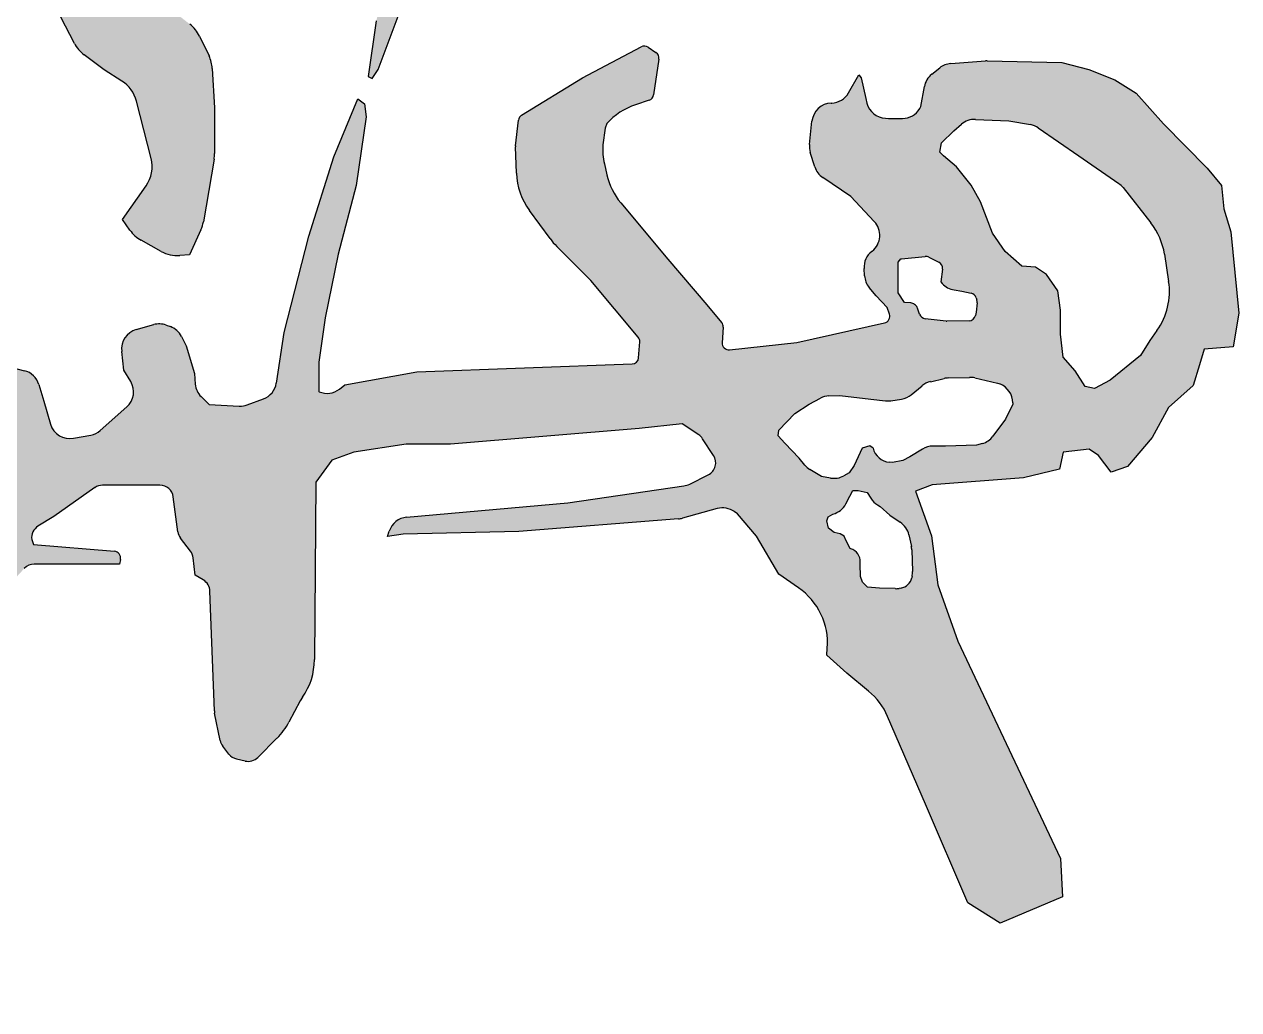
# Model space of a CAD drawing. Extents: x 69728788 to 150676229, y 20333219 to 43663798.
# Drawn here: x 75276261.5 to 75276646, y 20713188.7 to 20713500.7 of the extents above; entities that cross this region are included whole.
import ezdxf

# ---------------------------------------------------------------- set-up
doc = ezdxf.new("R2010")
doc.units = 0
doc.header["$LTSCALE"] = 1000
doc.header["$MEASUREMENT"] = 0
doc.layers.add('PIPE-喷淋', color=6, linetype='CONTINUOUS')
doc.layers.add('签名', color=7, linetype='CONTINUOUS')

# ---------------------------------------------------------------- blocks, each defined once
blk = doc.blocks.new('签字')
at = {"layer": '签名'}
h = blk.add_hatch(color=4, dxfattribs=at)
h.paths.add_polyline_path([(1873709.64, 463052.01), (1873729.96, 463049.28), (1873741.29, 463044.98), (1873750.67, 463039.91), (1873753.8, 463033.66), (1873754.58, 463026.24), (1873754.97, 463019.6), (1873754.97, 463018.04), (1873758.49, 463021.17), (1873763.57, 463028.97), (1873769.43, 463037.95), (1873767.08, 463048.1), (1873764.34, 463052.21, 0.161293), (1873748.55, 463064.53), (1873742.07, 463066.84), (1873717.07, 463074.26), (1873683.81, 463082.39, -0.055927), (1873677.14, 463084.84), (1873662.9, 463091.95, -0.036786), (1873658.87, 463094.35), (1873650.88, 463099.94, 0.116967), (1873637.2, 463105.36, 0.125161), (1873635.66, 463105.08), (1873627.44, 463101.31, 0.089225), (1873626.51, 463100.67, -0.045924), (1873626.96, 463101.04), (1873622.01, 463097.64, 0.195275), (1873620.69, 463095.64), (1873620.17, 463093.06, 0.293872), (1873621.43, 463089.85), (1873626.8, 463085.97), (1873632.27, 463084.02), (1873638.13, 463078.16), (1873640.13, 463064.21, 0.040442), (1873640.09, 463063.7, 0.74192), (1873645.92, 463061.93), (1873647.9, 463064.89), (1873656.5, 463067.62), (1873665.09, 463066.06), (1873671.74, 463061.38), (1873679.22, 463054.97, 0.146226), (1873680.89, 463054.23), (1873695.18, 463052.4)])
h.paths.add_polyline_path([(1873946.14, 462706.53, -0.224051), (1873952.08, 462694.3), (1873952.4, 462666.9, 0.252735), (1873959.75, 462653.66), (1873966.28, 462649.48), (1873972.54, 462650.11, 0.405395), (1873986.85, 462667.07), (1873985.75, 462682.79), (1873997.87, 462686.25), (1874001.34, 462687.98), (1873989.65, 462694.46), (1873987.49, 462703.11), (1873987.83, 462718.83, 0.116113), (1873986.32, 462725.97), (1873978.39, 462742.81, 0.062977), (1873976.25, 462746.18), (1873967, 462757.35, 0.230474), (1873954.29, 462763.12), (1873942.47, 462762.8), (1873938.71, 462761.81, 0.141943), (1873931.1, 462757.26), (1873920.86, 462746.26, 0.175293), (1873916.61, 462736.28), (1873916.5, 462734.25), (1873917.8, 462728.63), (1873918.67, 462728.63)])
h.paths.add_polyline_path([(1873920.95, 462566.36, 0.097987), (1873919.41, 462572.35), (1873914.91, 462581.72, 0.115547), (1873910.35, 462587.39), (1873893.33, 462600.67), (1873873.99, 462610.02), (1873864.77, 462610.19), (1873856.53, 462605.66), (1873849.04, 462590.7), (1873855.48, 462578.34, 0.112428), (1873860.05, 462572.94), (1873869.63, 462565.77), (1873878.03, 462560.43, -0.190711), (1873884.91, 462550.93), (1873891.88, 462523.71, -0.218827), (1873889.5, 462510.61), (1873878.36, 462494.71), (1873881.86, 462489.67, 0.115033), (1873887.22, 462484.81), (1873896.71, 462479.54, 0.14431), (1873905.5, 462477.57), (1873910.17, 462477.89), (1873915.55, 462489.71, 0.064737), (1873916.76, 462493.64), (1873921.8, 462523.31, 0.042109), (1873922.02, 462525.98), (1873922.02, 462547.69)])
h.paths.add_polyline_path([(1873772.15, 462186.93, 0.133698), (1873774.11, 462189.65), (1873777.55, 462198.88), (1873777.18, 462208.98), (1873777.18, 462212.83), (1873774.06, 462214.67), (1873767.08, 462215.04), (1873754.21, 462214.85), (1873748.28, 462215.42, -0.296761), (1873742.84, 462219.75), (1873741.53, 462223.67), (1873738.41, 462223.67), (1873735.51, 462219.18, -0.111035), (1873733.52, 462217.22), (1873729.41, 462214.67), (1873722.17, 462206.67, -0.159662), (1873718.72, 462204.7), (1873713.6, 462203.65), (1873700.74, 462204.76), (1873700.59, 462204.08), (1873700.3, 462197.91), (1873700.89, 462192.63), (1873705.3, 462187.93), (1873712.06, 462181.17), (1873715.88, 462181.46), (1873719.7, 462184.4), (1873722.93, 462183.23), (1873726.17, 462179.11), (1873727.34, 462172.65), (1873726.52, 462156.67, 0.22558), (1873728.61, 462151.61), (1873735.87, 462145.04), (1873739.1, 462145.63), (1873746.45, 462155.32), (1873755.03, 462163.04, 0.121444), (1873756.74, 462165.56), (1873760.83, 462176.6, -0.134274), (1873762.79, 462179.33)])
blk.add_hatch(color=4, dxfattribs=at).paths.add_polyline_path([(1874134.93, 462938.91), (1874076.29, 462820.71), (1874034.44, 462715.43), (1874012.32, 462644.74), (1873998.86, 462589.05), (1873995.02, 462562.65), (1873996.94, 462561.69), (1873999.8, 462565.88), (1874029.99, 462647.48), (1874066.98, 462740.59), (1874104.69, 462822.36), (1874146.48, 462907.25), (1874154.7, 462912.04), (1874158.13, 462903.14), (1874155.39, 462856.59), (1874155.39, 462820.31), (1874160.18, 462787.45), (1874182.79, 462747.06), (1874204.72, 462716.93), (1874222.53, 462691.6), (1874228.01, 462676.54), (1874226.64, 462661.48), (1874218.42, 462635.47), (1874211.84, 462628.03), (1874198.38, 462623.71), (1874189.74, 462613.15), (1874191.18, 462606.91), (1874207.06, 462600.6), (1874218.59, 462599.64), (1874232.52, 462612.6), (1874249.82, 462634.68), (1874258.47, 462664.44), (1874255.58, 462692.29), (1874245.49, 462715.81), (1874224.36, 462745.09), (1874204.66, 462772.94), (1874190.68, 462817.29), (1874191.65, 462855.7), (1874192.58, 462918.74), (1874190.66, 462953.79), (1874182.49, 462963.87), (1874166.15, 462969.63), (1874148.86, 462965.79)])
h = blk.add_hatch(color=4, dxfattribs=at)
h.paths.add_polyline_path([(1874066.38, 462541.85, -0.231178), (1874067.88, 462544.21), (1874096.85, 462562.03), (1874124.71, 462576.68, -0.274551), (1874127.96, 462576.51), (1874131.69, 462574.02, -0.290357), (1874133.08, 462570.9), (1874130.55, 462553.87, -0.282713), (1874128.41, 462551.32), (1874121.93, 462549.16, 0.12974), (1874108.32, 462540.25), (1874107.51, 462538.09), (1874106.44, 462530.06, 0.07073), (1874107.18, 462521.12), (1874108.37, 462515.92, 0.118418), (1874114.97, 462502.58), (1874137.26, 462475.85), (1874155.91, 462454.11), (1874162.87, 462445.77, -0.191696), (1874163.6, 462443.53), (1874163.14, 462436.14, 0.465128), (1874166.66, 462432.78), (1874198.64, 462436.25), (1874240.22, 462445.56, 0.44834), (1874242.53, 462449.72), (1874241.44, 462452.87), (1874236.2, 462458.48), (1874232.93, 462462.45, -0.157491), (1874230.76, 462467.91), (1874230.54, 462471.4, -0.24693), (1874234.16, 462479.53), (1874234.35, 462479.67, 0.440579), (1874235.39, 462493.75), (1874224.23, 462505.58), (1874210.92, 462514.55, -0.170294), (1874207.14, 462519.62), (1874204.99, 462526.5, -0.102372), (1874204.6, 462530.35), (1874205.77, 462541.43, -0.373734), (1874214.94, 462549.99), (1874215.15, 462549.99, 0.254103), (1874223.01, 462554.63), (1874228.07, 462563.31), (1874229.11, 462561.96), (1874231.3, 462552.19), (1874231.85, 462549.99, 0.331647), (1874240.71, 462542.77), (1874242.19, 462542.71), (1874248.75, 462542.71, 0.263355), (1874256.95, 462547.34), (1874257.53, 462548.31), (1874259.16, 462557.79, -0.184975), (1874262.65, 462563.67), (1874266.46, 462566.69, -0.149598), (1874271.67, 462568.72), (1874288.59, 462570), (1874324.5, 462569.25), (1874337.22, 462565.88), (1874349.57, 462561.02), (1874359.67, 462554.67), (1874372.77, 462540.09), (1874393.48, 462519.13), (1874400.22, 462510.9), (1874401.34, 462499.69), (1874404.71, 462488.85), (1874408.46, 462450.26), (1874405.84, 462434.18), (1874391.99, 462433.06), (1874389.75, 462425.59), (1874386.76, 462415.87), (1874375.16, 462405.4), (1874367.3, 462391.19), (1874355.7, 462377.36), (1874347.85, 462374.74), (1874341.86, 462382.59), (1874337.37, 462385.58), (1874325.02, 462384.09), (1874323.41, 462376.13), (1874306.2, 462372.02), (1874262.8, 462368.65), (1874254.94, 462365.66), (1874262.52, 462344.45), (1874265.51, 462321.13), (1874275.02, 462294.43), (1874314.27, 462211.21), (1874323.85, 462191.12), (1874324.8, 462172.95), (1874295.13, 462160.51), (1874279.81, 462170.08), (1874259.71, 462216.95), (1874241.7, 462258.66, 0.119239), (1874232.69, 462270.63), (1874222.37, 462279.13), (1874212.8, 462287.74), (1874213.06, 462291.07, 0.267055), (1874199.39, 462319.75), (1874190.04, 462326.21), (1874179.5, 462344.27), (1874170.46, 462354.8), (1874168.9, 462355.92, 0.225942), (1874160.8, 462357.35), (1874144.24, 462352.79, -0.047725), (1874142.45, 462352.47), (1874066.56, 462346.52), (1874011.55, 462345.23), (1874004.21, 462344.12), (1874005.01, 462346.63, -0.302854), (1874013.28, 462353.28), (1874089.9, 462360.07), (1874144.85, 462368.12, 0.079622), (1874147.74, 462369.03), (1874156.55, 462373.43, 0.447831), (1874159.04, 462382.6), (1874153.86, 462390.56, 0.101957), (1874152.05, 462392.39), (1874144.11, 462397.68), (1874123.78, 462395.43), (1874034.18, 462387.9), (1874013.1, 462387.9), (1873988.25, 462384.14), (1873977.71, 462380.38), (1873970.18, 462369.85), (1873969.5, 462285.62, -0.1506), (1873963.83, 462267.73), (1873962.65, 462266.02), (1873957.37, 462256, -0.07539), (1873951.7, 462248.31), (1873942.56, 462239.17, -0.258442), (1873936.62, 462237.47), (1873932.48, 462238.43, -0.172364), (1873928.88, 462240.72), (1873925.93, 462244.52, -0.116492), (1873924.71, 462247.18), (1873921.99, 462260.75), (1873919.86, 462318.18, 0.257654), (1873916.69, 462323.46), (1873912.78, 462325.72), (1873911.91, 462333.96, 0.137932), (1873910.63, 462337.17), (1873905.89, 462343.37, -0.130882), (1873904.63, 462346.4), (1873902.43, 462362.93, 0.375873), (1873896.11, 462368.46), (1873868.85, 462368.46, 0.153785), (1873865.2, 462367.31), (1873845.72, 462353.68), (1873838.18, 462349.02, 0.298099), (1873835.23, 462342.7), (1873836.1, 462340.26), (1873874.48, 462337.07, -0.449386), (1873877.34, 462333.26), (1873876.88, 462331), (1873836.38, 462331, 0.210128), (1873831.69, 462328.93), (1873827.77, 462324.67), (1873826.08, 462323.93, -0.340919), (1873814.75, 462326.76), (1873813.15, 462328.79, 0.210758), (1873808.6, 462331.2), (1873800.64, 462331.77, -0.201903), (1873794.02, 462335.13), (1873788.44, 462341.71, -0.259318), (1873786.64, 462350.83), (1873787.5, 462353.5, -0.264412), (1873799.12, 462364.14), (1873808.76, 462366.35), (1873809.53, 462368.07, 0.42547), (1873807.8, 462372.32), (1873803.98, 462373.85, 0.080244), (1873797.11, 462374.81), (1873781.84, 462374.26), (1873692.95, 462373.23), (1873623.25, 462367.43), (1873591.89, 462365.44, 0.145884), (1873588.47, 462364.18), (1873543.4, 462330.42), (1873506.44, 462305.63), (1873461.03, 462271.33), (1873401.37, 462230.71), (1873383.09, 462216.61, 0.151784), (1873379.83, 462211.97), (1873378.14, 462206.73), (1873378.14, 462202.46, 0.121298), (1873379.24, 462198.02), (1873381.97, 462194.87), (1873387.36, 462193.49), (1873393.03, 462193.62, 0.108689), (1873406.34, 462196.86), (1873415.32, 462201.26), (1873480.79, 462231.31), (1873559.68, 462267.41), (1873626.78, 462294.67), (1873654.79, 462300.56), (1873696.82, 462302.77), (1873706.96, 462302.24, -0.148728), (1873713.93, 462299.71), (1873720.22, 462295, -0.11645), (1873723.97, 462290.5), (1873728.53, 462281.41), (1873714.27, 462279.22, 0.187953), (1873706.25, 462274.58), (1873690.36, 462254.74, 0.102525), (1873688.02, 462250.13), (1873684.29, 462236.47), (1873667.4, 462236.47, 0.144191), (1873660.49, 462234.43), (1873582.54, 462184.16), (1873508.73, 462140.78, 0.063491), (1873506.18, 462138.8), (1873492.57, 462125.21, -0.080592), (1873489.26, 462122.82), (1873485, 462120.69, -0.178905), (1873476.21, 462119.73), (1873472.92, 462125.09), (1873469.36, 462135.62, -0.27945), (1873472.04, 462148.56), (1873476.36, 462153.21), (1873496.68, 462159.3, 0.073381), (1873500.05, 462160.88), (1873598.76, 462226.15), (1873633.46, 462250.22, 0.06755), (1873635.99, 462252.53), (1873641.23, 462258.82), (1873641.54, 462260.56, 0.305341), (1873631.51, 462265.49), (1873627.51, 462265.2), (1873561.15, 462235.73), (1873444.5, 462185.55), (1873410.77, 462172.75, -0.052637), (1873404.3, 462171.04), (1873384.63, 462168.02, -0.090596), (1873373.18, 462168.34), (1873359.88, 462171.16, -0.085038), (1873349.88, 462175.14), (1873344.33, 462178.53, -0.181064), (1873340.19, 462183.81), (1873337.71, 462191.65, -0.147202), (1873337.64, 462197.16), (1873340.69, 462207.83, -0.109427), (1873342.66, 462211.46), (1873359.84, 462231.27, -0.048018), (1873361.17, 462232.53), (1873415, 462274.7), (1873461.45, 462306.38), (1873475.88, 462317.79, 0.298156), (1873478.09, 462324.41), (1873475.46, 462334.37), (1873470.3, 462340.27), (1873452.61, 462341.74), (1873254.82, 462317.47), (1873145.53, 462305.66), (1872905.52, 462286.1, -0.291644), (1872899.46, 462289.3), (1872883.04, 462318.19), (1872883.04, 462320.55, -0.383842), (1872888.75, 462326.89), (1872925.07, 462330.71), (1873204.51, 462343.24), (1873396.4, 462363.93), (1873464.97, 462369.09), (1873467.71, 462376.49), (1873465.64, 462404.39), (1873453.52, 462440.68), (1873442.39, 462454.59), (1873426.75, 462475.16, -0.101619), (1873423.97, 462480.93), (1873421.91, 462489.17, -0.109256), (1873421.72, 462496.05), (1873423.86, 462507.15, -0.280752), (1873435.01, 462519.43), (1873437.52, 462520.17, -0.126758), (1873445.47, 462520.44), (1873453.23, 462518.71, -0.15474), (1873461.56, 462513.88), (1873474.95, 462499.16, -0.081557), (1873477.76, 462494.83), (1873482, 462485.15, -0.093443), (1873483.33, 462479.39), (1873484.14, 462459.22), (1873490.63, 462421.22), (1873500.15, 462383.17, 0.390931), (1873507.38, 462378.43), (1873536.08, 462383.21), (1873559.14, 462395.16, 0.171134), (1873562.04, 462398.25), (1873571.33, 462419.36), (1873599.16, 462462), (1873612.41, 462488.46, 0.116513), (1873613.08, 462491.32), (1873613.08, 462510.67, 0.107138), (1873612.51, 462513.31), (1873609.93, 462518.99, 0.523435), (1873599.62, 462520.85), (1873589.12, 462510.36, -0.18265), (1873585.01, 462508.51), (1873572.52, 462507.73, -0.340063), (1873566.07, 462512.07), (1873564.28, 462517.43, 0.294066), (1873558.9, 462521.75), (1873553.98, 462522.27, 0.133568), (1873537.47, 462519.59), (1873535.16, 462518.54), (1873521.04, 462510.71, 0.220074), (1873517.88, 462506.38), (1873514.95, 462491.75, -0.080659), (1873514.23, 462489.84), (1873503.62, 462471.27), (1873501.07, 462473.3, -0.201849), (1873498.71, 462477.65), (1873495.43, 462510.44, -0.240558), (1873496.48, 462513.14), (1873510.89, 462525.94, 0.21433), (1873511.96, 462528.32), (1873511.96, 462532.36, 0.280337), (1873510.24, 462535.19), (1873460.02, 462561.18), (1873424.6, 462582.76, 0.156534), (1873418.92, 462584.13), (1873404.37, 462583.05, -0.46076), (1873397.55, 462589.93), (1873399.18, 462609.72, -0.064651), (1873402.63, 462625.76), (1873412.9, 462665.1), (1873427.5, 462721.25), (1873444.72, 462788.92), (1873448.09, 462806.42), (1873428.53, 462804.47, -0.064936), (1873412.05, 462804.96), (1873396.62, 462807.45, -0.080775), (1873386.91, 462810.68), (1873379.83, 462814.38, -0.135752), (1873367.42, 462825.99), (1873367.06, 462826.58, -0.154043), (1873362.44, 462845.19), (1873362.63, 462848.21, -0.136703), (1873363.76, 462851.44), (1873371.09, 462862.04), (1873372.82, 462862.48, -0.279334), (1873379.15, 462860.56), (1873392.62, 462845.54), (1873411.77, 462836.28), (1873430.56, 462832.52, 0.141167), (1873448.14, 462833.99), (1873451.8, 462836.62), (1873456.15, 462842.89, 0.122029), (1873456.82, 462845.88), (1873455.82, 462892.01, 0.13949), (1873450.68, 462908.68), (1873443.9, 462919.11), (1873438.85, 462924.48, 0.109197), (1873427.48, 462932.22), (1873418.58, 462935.77, -0.674227), (1873424.27, 462965.74), (1873434.39, 462965.27, -0.092395), (1873448.64, 462960.63), (1873459.3, 462954.6, -0.067551), (1873466.12, 462949.41), (1873480.97, 462934.57), (1873481.66, 462933.63, -0.157847), (1873487.84, 462915), (1873488.35, 462840.19, 0.507739), (1873492.53, 462837.19), (1873518.64, 462845.71), (1873577.93, 462861.13), (1873583.2, 462863.12, 0.285141), (1873603.68, 462889.77), (1873604.1, 462893.94), (1873594.55, 462913.02), (1873594.3, 462917.3, -0.404917), (1873602.98, 462927.38), (1873610.12, 462928.03, -0.059906), (1873612.4, 462927.96), (1873622.85, 462926.39, -0.217925), (1873629.52, 462922.05), (1873635.41, 462912.74, -0.127757), (1873636.87, 462908.16), (1873637.53, 462896.32), (1873637.91, 462893.49, 0.45192), (1873649.84, 462885.52), (1873668.02, 462890.36, 0.061267), (1873675.24, 462893.27), (1873688.26, 462900.47, -0.126968), (1873703.68, 462904.45), (1873753, 462904.45, 0.329734), (1873756.05, 462906.7), (1873762.15, 462926.67), (1873769.66, 462905.9, 0.229531), (1873771.65, 462903.96), (1873774.89, 462902.88, -0.382276), (1873777, 462899.19), (1873774.17, 462886.02, -0.203047), (1873772.74, 462883.99), (1873764.01, 462878.53), (1873747.33, 462869.27), (1873723.86, 462861.25), (1873691.13, 462855.08), (1873675.07, 462855.08), (1873661.41, 462855.57, 0.112418), (1873654.46, 462854.24), (1873650.03, 462852.31, 0.326044), (1873648.14, 462849.06), (1873650.95, 462821.53), (1873649.1, 462809.8), (1873644.75, 462802.69, 0.328096), (1873645.4, 462795.17), (1873650.95, 462788.82), (1873665.11, 462737.51, 0.053255), (1873665.61, 462736.25), (1873688.01, 462693.42), (1873705.79, 462664.79), (1873720.92, 462641.19, 0.098742), (1873722.64, 462639.39), (1873744.32, 462624.32), (1873778.22, 462593.53, 0.218816), (1873783.29, 462591.92), (1873785.73, 462592.23, -0.291918), (1873791.92, 462589.28), (1873793.6, 462586.6, -0.158896), (1873794.56, 462582.76), (1873793.72, 462571.02), (1873801.62, 462573.98), (1873785.82, 462557.2), (1873785.15, 462553.21, -0.240188), (1873776.55, 462541.57), (1873770.59, 462540.79), (1873741.73, 462540.79), (1873699.48, 462537.33), (1873675.23, 462536.64), (1873665.53, 462533.87), (1873663.43, 462516.4), (1873650.96, 462493.56), (1873635.03, 462474.18), (1873630.18, 462465.18), (1873622.04, 462447.18, -0.059303), (1873618.15, 462440.73), (1873604.88, 462423.68, 0.096023), (1873599.39, 462412.86), (1873596.93, 462404.27), (1873600.39, 462399.42), (1873610.09, 462397.34), (1873673.64, 462406.43), (1873703.2, 462409.04, 0.368288), (1873711.89, 462417.88), (1873711.99, 462419.28, -0.287337), (1873717.98, 462427.48), (1873721.16, 462428.75, -0.1299), (1873726, 462429.34), (1873754.7, 462425.4), (1873782.67, 462424.62), (1873823.46, 462424.62, -0.061275), (1873825.77, 462424.34), (1873831.76, 462422.84, -0.265952), (1873838.61, 462416.27), (1873840.95, 462408.32), (1873844.15, 462397.44, 0.385739), (1873855.11, 462390.75), (1873863.24, 462392.3, 0.134429), (1873867.78, 462394.52), (1873880.37, 462405.62, 0.361907), (1873882.24, 462417.71), (1873879.03, 462423.07), (1873877.97, 462432.05, -0.367837), (1873884.84, 462442.37), (1873893.14, 462444.74, -0.157947), (1873899.03, 462444.53), (1873901.09, 462443.78, -0.191883), (1873906.37, 462439.07), (1873908.55, 462434.72), (1873912.44, 462421.52), (1873912.9, 462416.43, 0.175535), (1873915.66, 462410.53), (1873919.43, 462406.77), (1873933.81, 462406.08, 0.100406), (1873937.57, 462406.66), (1873945.25, 462409.49, 0.271742), (1873951.39, 462416.97), (1873955.17, 462440.93), (1873966.83, 462486.74), (1873978.73, 462524.43), (1873990.14, 462551.95), (1873993.25, 462549.63), (1873994.02, 462543.41), (1873989.36, 462510.8), (1873980.82, 462478.2), (1873974.6, 462447.92), (1873971.49, 462426.95), (1873971.49, 462412.98, 0.280775), (1873981.38, 462414.11), (1873983.92, 462416.08), (1874018.11, 462422.29), (1874120.4, 462426.05, 0.384258), (1874123.46, 462429.02), (1874123.97, 462436.53, 0.192772), (1874123.23, 462438.78), (1874100.74, 462465.75), (1874084.59, 462481.89, -0.038185), (1874081.43, 462485.58), (1874071.59, 462498.98, -0.150784), (1874065.43, 462516.73), (1874065, 462529.42)])
h.paths.add_polyline_path([(1873606.87, 462836.71), (1873609.12, 462826.34), (1873607.45, 462786.28), (1873595.9, 462719.35), (1873579.73, 462658.18), (1873557.79, 462595.87), (1873538.16, 462565.86), (1873511.59, 462579.71), (1873483.87, 462592.4), (1873436.54, 462612.97, -0.411776), (1873433.22, 462621.3), (1873446.92, 462653.57), (1873459.62, 462692.8), (1873474.63, 462750.51), (1873481.56, 462783.97), (1873489.65, 462803.59), (1873498.08, 462806.5), (1873527.88, 462812.36), (1873555.86, 462824.09), (1873580.69, 462832.2), (1873601, 462837.62)], flags=16)
h.paths.add_polyline_path([(1873637.65, 462763.09), (1873640.44, 462762.29), (1873646.01, 462752.34), (1873650.39, 462728.87), (1873667.92, 462688.68), (1873692.4, 462636.77, 0.039662), (1873693.65, 462634.58), (1873710.06, 462610.56), (1873725.19, 462583.5), (1873732.76, 462570.37), (1873729.97, 462567.59), (1873704.88, 462566.39), (1873674.35, 462563.14), (1873615.53, 462567.9, 0.081589), (1873613.47, 462567.73), (1873594.54, 462563, 0.183834), (1873590.82, 462560.41), (1873588.55, 462557.08, -0.12786), (1873582.51, 462551.81), (1873574.27, 462547.69), (1873566.3, 462550.48), (1873565.26, 462557.24), (1873566.07, 462566.95), (1873576.6, 462589.6), (1873591.99, 462618.74), (1873606.57, 462651.91), (1873620.34, 462687.52), (1873630.05, 462727.17), (1873632.48, 462759.54), (1873634.07, 462762.69)], flags=16)
h.paths.add_polyline_path([(1874267.26, 462531.01), (1874273.08, 462536.73), (1874276.76, 462539.92, -0.191823), (1874283.44, 462542.24), (1874299.31, 462541.54), (1874309.51, 462539.72, -0.10674), (1874313.25, 462538.19), (1874332.53, 462524.94), (1874351.46, 462511.78, -0.07439), (1874353.52, 462509.84), (1874366.74, 462493.03, -0.129106), (1874373.19, 462478.18), (1874375.17, 462465.29, -0.195793), (1874369.6, 462441.91), (1874366.19, 462437.14), (1874361.82, 462430.15), (1874347.39, 462418.36), (1874339.96, 462414.43), (1874335.59, 462415.3), (1874330.78, 462422.73), (1874325.1, 462429.28), (1874323.79, 462440.2), (1874323.79, 462451.56), (1874322.48, 462460.73), (1874317.23, 462468.59), (1874311.98, 462472.09), (1874305.43, 462472.52), (1874297.56, 462479.51), (1874291.44, 462488.25), (1874285.76, 462503.1), (1874281.38, 462510.96), (1874274.39, 462519.7), (1874268.27, 462524.94), (1874266.45, 462526.68)], flags=16)
h.paths.add_polyline_path([(1874246.69, 462474.45), (1874248.04, 462476.07), (1874248.32, 462476.07), (1874260.48, 462477.15), (1874266.03, 462474.38, -0.319194), (1874267.77, 462471.12), (1874266.98, 462464.99), (1874267.68, 462464.22, 0.170609), (1874273.27, 462461.24), (1874276.98, 462460.67), (1874281.38, 462459.71, -0.270894), (1874283.75, 462457.54), (1874284.28, 462455.8), (1874283.74, 462450.67), (1874283.43, 462449.12, -0.35173), (1874280.37, 462446.56), (1874269.68, 462446.35), (1874259.54, 462447.54, -0.28734), (1874256.9, 462449.66), (1874255.9, 462452.56, 0.155831), (1874254.74, 462454.11, 0.184917), (1874252.67, 462455.06), (1874249.67, 462455.26), (1874246.69, 462459.86), (1874246.69, 462467.69)], flags=16)
h.paths.add_polyline_path([(1874190.06, 462394.64), (1874197.63, 462402.54), (1874204.5, 462407.01), (1874209.85, 462409.81, -0.109091), (1874213.83, 462410.89), (1874218.94, 462411.13), (1874233.73, 462409.41), (1874240.66, 462408.55, 0.069308), (1874243.3, 462408.59), (1874248.3, 462409.35, 0.13629), (1874252.96, 462411.46), (1874258.04, 462415.68, -0.117467), (1874262.01, 462417.65), (1874268.56, 462419.16, -0.049761), (1874270.44, 462419.4), (1874280.65, 462419.69, -0.063156), (1874283.05, 462419.45), (1874293.9, 462416.97), (1874294.96, 462416.57, -0.311276), (1874301.12, 462407.63), (1874301.12, 462407.01), (1874297.68, 462399.79), (1874291.68, 462391.71, -0.162986), (1874286.7, 462388.24), (1874283.93, 462387.43), (1874269.14, 462387.08), (1874263.29, 462387.08, 0.140475), (1874258.22, 462385.63), (1874252.29, 462381.93), (1874248.86, 462380.21), (1874244.04, 462379.18), (1874242.57, 462379.36, -0.312011), (1874234.78, 462386.07), (1874233.2, 462387.19), (1874229.6, 462386.05), (1874225.82, 462377.81), (1874223.41, 462374.37), (1874220.92, 462372.97, -0.174687), (1874214.52, 462371.89), (1874210.35, 462372.65), (1874204.83, 462375.96, -0.082204), (1874202.45, 462377.98), (1874199.69, 462381.24), (1874192.81, 462388.46), (1874189.72, 462391.89)], flags=16)
h.paths.add_polyline_path([(1874213.42, 462353.47), (1874215.74, 462354.72, 0.21493), (1874221.88, 462359.62), (1874223.75, 462363.27), (1874225.24, 462365.95), (1874227.78, 462365.95), (1874231.96, 462365.06), (1874233.7, 462362.27, 0.120194), (1874236.95, 462359.1), (1874238.22, 462358.35), (1874242.7, 462354.18), (1874247.69, 462350.9, -0.198061), (1874251.8, 462344.88), (1874253.14, 462338.53), (1874253.54, 462327.55, -0.06461), (1874253.31, 462325.1), (1874253.18, 462324.49, -0.302829), (1874248.06, 462319.61), (1874247.26, 462319.48, -0.052243), (1874245.27, 462319.34), (1874237.92, 462319.6), (1874232.11, 462320.05), (1874229.72, 462322.43), (1874228.82, 462325.12), (1874228.66, 462331.41, 0.37754), (1874223.91, 462338.37), (1874221.81, 462342.4), (1874221.07, 462344.19), (1874219.13, 462345.38), (1874216.3, 462345.98), (1874213.61, 462348.07), (1874212.86, 462351.5)], flags=16)
at = {"layer": '签名', "color": 4}
for p, q in [((1873999.8, 462565.88, -1593.37), (1874029.99, 462647.48, -1593.37)), ((1873855.48, 462578.34, -1593.37), (1873849.04, 462590.7, -1593.37)), ((1873998.86, 462589.05, -1593.37), (1873995.02, 462562.65, -1593.37)), ((1873914.91, 462581.72, -1593.37), (1873919.41, 462572.35, -1593.37)), ((1874096.85, 462562.03, -1593.37), (1874124.71, 462576.68, -1593.37)), ((1874127.96, 462576.51, -1593.37), (1874131.69, 462574.02, -1593.37)), ((1873869.63, 462565.77, -1593.37), (1873860.05, 462572.94, -1593.37)), ((1874133.08, 462570.9, -1593.37), (1874130.55, 462553.87, -1593.37)), ((1874271.67, 462568.72, -1593.37), (1874288.13, 462569.96, -1593.37)), ((1874289.05, 462569.99, -1593.37), (1874324.5, 462569.25, -1593.37)), ((1873878.03, 462560.43, -1593.37), (1873869.63, 462565.77, -1593.37)), ((1873920.95, 462566.36, -1593.37), (1873922.02, 462547.69, -1593.37)), ((1873996.94, 462561.69, -1593.37), (1873999.8, 462565.88, -1593.37)), ((1874262.65, 462563.67, -1593.37), (1874266.46, 462566.69, -1593.37)), ((1874324.5, 462569.25, -1593.37), (1874337.22, 462565.88, -1593.37)), ((1874337.22, 462565.88, -1593.37), (1874349.57, 462561.02, -1593.37)), ((1873995.02, 462562.65, -1593.37), (1873996.94, 462561.69, -1593.37)), ((1874067.88, 462544.21, -1593.37), (1874096.85, 462562.03, -1593.37)), ((1874223.13, 462554.83, -1593.37), (1874228.07, 462563.31, -1593.37)), ((1874228.07, 462563.31, -1593.37), (1874229.11, 462561.96, -1593.37)), ((1874229.11, 462561.96, -1593.37), (1874231.3, 462552.19, -1593.37)), ((1874349.57, 462561.02, -1593.37), (1874359.67, 462554.67, -1593.37)), ((1874257.53, 462548.31, -1593.37), (1874259.16, 462557.79, -1593.37)), ((1874359.67, 462554.67, -1593.37), (1874372.77, 462540.09, -1593.37)), ((1873891.88, 462523.71, -1593.37), (1873884.91, 462550.93, -1593.37)), ((1873922.02, 462547.69, -1593.37), (1873922.02, 462525.98, -1593.37)), ((1873978.73, 462524.43, -1593.37), (1873990.14, 462551.95, -1593.37)), ((1873990.14, 462551.95, -1593.37), (1873993.25, 462549.63, -1593.37)), ((1873993.25, 462549.63, -1593.37), (1873994.02, 462543.41, -1593.37)), ((1874128.41, 462551.32, -1593.37), (1874121.93, 462549.16, -1593.37)), ((1874214.94, 462549.99, -1593.37), (1874215.15, 462549.99, -1593.37)), ((1874231.3, 462552.19, -1593.37), (1874231.85, 462549.99, -1593.37)), ((1874256.95, 462547.34, -1593.37), (1874257.53, 462548.31, -1593.37)), ((1873994.02, 462543.41, -1593.37), (1873989.36, 462510.8, -1593.37)), ((1874065.02, 462529.65, -1593.37), (1874066.38, 462541.85, -1593.37)), ((1874204.6, 462530.35, -1593.37), (1874205.77, 462541.43, -1593.37)), ((1874240.71, 462542.77, -1593.37), (1874242.19, 462542.71, -1593.37)), ((1874242.19, 462542.71, -1593.37), (1874248.75, 462542.71, -1593.37)), ((1874283.44, 462542.24, -1593.37), (1874299.31, 462541.54, -1593.37)), ((1874299.31, 462541.54, -1593.37), (1874309.51, 462539.72, -1593.37)), ((1874107.51, 462538.09, -1593.37), (1874106.44, 462530.06, -1593.37)), ((1874108.32, 462540.25, -1593.37), (1874107.51, 462538.09, -1593.37)), ((1874267.26, 462531.01, -1593.37), (1874273.08, 462536.73, -1593.37)), ((1874273.08, 462536.73, -1593.37), (1874276.76, 462539.92, -1593.37)), ((1874313.25, 462538.19, -1593.37), (1874332.53, 462524.94, -1593.37)), ((1874372.77, 462540.09, -1593.37), (1874393.48, 462519.13, -1593.37)), ((1874266.45, 462526.68, -1593.37), (1874267.26, 462531.01, -1593.37)), ((1873966.83, 462486.74, -1593.37), (1873978.73, 462524.43, -1593.37)), ((1873978.73, 462524.43, -1593.37), (1873978.73, 462524.43, -1593.37)), ((1874065.43, 462516.73, -1593.37), (1874065, 462529.19, -1593.37)), ((1874207.14, 462519.62, -1593.37), (1874204.99, 462526.5, -1593.37)), ((1874268.27, 462524.94, -1593.37), (1874266.45, 462526.68, -1593.37)), ((1874274.39, 462519.7, -1593.37), (1874268.27, 462524.94, -1593.37)), ((1874332.53, 462524.94, -1593.37), (1874351.46, 462511.78, -1593.37)), ((1873921.8, 462523.31, -1593.37), (1873916.76, 462493.64, -1593.37)), ((1874107.18, 462521.12, -1593.37), (1874108.37, 462515.92, -1593.37)), ((1874281.38, 462510.96, -1593.37), (1874274.39, 462519.7, -1593.37)), ((1874393.48, 462519.13, -1593.37), (1874400.22, 462510.9, -1593.37)), ((1874224.23, 462505.58, -1593.37), (1874210.92, 462514.55, -1593.37)), ((1873878.36, 462494.71, -1593.37), (1873889.5, 462510.61, -1593.37)), ((1873989.36, 462510.8, -1593.37), (1873980.82, 462478.2, -1593.37)), ((1874285.76, 462503.1, -1593.37), (1874281.38, 462510.96, -1593.37)), ((1874353.52, 462509.84, -1593.37), (1874366.74, 462493.03, -1593.37)), ((1874400.22, 462510.9, -1593.37), (1874401.34, 462499.69, -1593.37)), ((1874114.97, 462502.58, -1593.37), (1874137.26, 462475.85, -1593.37)), ((1874235.39, 462493.75, -1593.37), (1874224.23, 462505.58, -1593.37)), ((1874291.44, 462488.25, -1593.37), (1874285.76, 462503.1, -1593.37)), ((1874081.43, 462485.58, -1593.37), (1874071.59, 462498.98, -1593.37)), ((1874401.34, 462499.69, -1593.37), (1874404.71, 462488.85, -1593.37)), ((1873881.86, 462489.67, -1593.37), (1873878.36, 462494.71, -1593.37)), ((1873915.55, 462489.71, -1593.37), (1873910.17, 462477.89, -1593.37)), ((1873896.71, 462479.54, -1593.37), (1873887.22, 462484.81, -1593.37)), ((1873955.17, 462440.93, -1593.37), (1873966.83, 462486.74, -1593.37)), ((1874297.56, 462479.51, -1593.37), (1874291.44, 462488.25, -1593.37)), ((1874404.71, 462488.85, -1593.37), (1874408.46, 462450.26, -1593.37)), ((1873910.17, 462477.89, -1593.37), (1873905.5, 462477.57, -1593.37)), ((1873980.82, 462478.2, -1593.37), (1873974.6, 462447.92, -1593.37)), ((1874100.74, 462465.75, -1593.37), (1874084.59, 462481.89, -1593.37)), ((1874234.16, 462479.53, -1593.37), (1874234.35, 462479.67, -1593.37)), ((1874305.43, 462472.52, -1593.37), (1874297.56, 462479.51, -1593.37)), ((1874373.19, 462478.18, -1593.37), (1874375.17, 462465.29, -1593.37)), ((1874137.26, 462475.85, -1593.37), (1874155.91, 462454.11, -1593.37)), ((1874246.69, 462474.45, -1593.37), (1874248.04, 462476.07, -1593.37)), ((1874246.69, 462467.69, -1593.37), (1874246.69, 462474.45, -1593.37)), ((1874248.04, 462476.07, -1593.37), (1874248.32, 462476.07, -1593.37)), ((1874248.32, 462476.07, -1593.37), (1874259.59, 462477.07, -1593.37)), ((1874261.29, 462476.75, -1593.37), (1874266.03, 462474.38, -1593.37)), ((1874311.98, 462472.09, -1593.37), (1874305.43, 462472.52, -1593.37)), ((1874317.23, 462468.59, -1593.37), (1874311.98, 462472.09, -1593.37)), ((1874230.76, 462467.91, -1593.37), (1874230.54, 462471.4, -1593.37)), ((1874246.69, 462459.86, -1593.37), (1874246.69, 462467.69, -1593.37)), ((1874267.77, 462471.12, -1593.37), (1874266.98, 462464.99, -1593.37)), ((1874322.48, 462460.73, -1593.37), (1874317.23, 462468.59, -1593.37)), ((1874123.23, 462438.78, -1593.37), (1874100.74, 462465.75, -1593.37)), ((1874236.2, 462458.48, -1593.37), (1874232.93, 462462.45, -1593.37)), ((1874266.98, 462464.99, -1593.37), (1874267.68, 462464.22, -1593.37)), ((1874273.27, 462461.24, -1593.37), (1874276.98, 462460.67, -1593.37)), ((1874276.98, 462460.67, -1593.37), (1874281.38, 462459.71, -1593.37)), ((1874323.79, 462451.56, -1593.37), (1874322.48, 462460.73, -1593.37)), ((1874241.44, 462452.87, -1593.37), (1874236.2, 462458.48, -1593.37)), ((1874249.67, 462455.26, -1593.37), (1874246.69, 462459.86, -1593.37)), ((1874252.67, 462455.06, -1593.37), (1874249.67, 462455.26, -1593.37)), ((1874284.22, 462455.15, -1593.37), (1874283.74, 462450.67, -1593.37)), ((1874283.75, 462457.54, -1593.37), (1874284.09, 462456.43, -1593.37)), ((1874155.91, 462454.11, -1593.37), (1874162.87, 462445.77, -1593.37)), ((1874242.53, 462449.72, -1593.37), (1874241.44, 462452.87, -1593.37)), ((1874254.96, 462453.93, -1593.37), (1874254.53, 462454.3, -1593.37)), ((1874256.9, 462449.66, -1593.37), (1874255.9, 462452.56, -1593.37)), ((1874283.74, 462450.67, -1593.37), (1874283.43, 462449.12, -1593.37)), ((1874323.79, 462440.2, -1593.37), (1874323.79, 462451.56, -1593.37)), ((1874408.46, 462450.26, -1593.37), (1874405.84, 462434.18, -1593.37)), ((1873884.84, 462442.37, -1593.37), (1873893.14, 462444.74, -1593.37)), ((1873899.03, 462444.53, -1593.37), (1873901.09, 462443.78, -1593.37)), ((1873974.6, 462447.92, -1593.37), (1873971.49, 462426.95, -1593.37)), ((1874163.6, 462443.53, -1593.37), (1874163.14, 462436.14, -1593.37)), ((1874198.64, 462436.25, -1593.37), (1874240.22, 462445.56, -1593.37)), ((1874269.46, 462446.37, -1593.37), (1874259.54, 462447.54, -1593.37)), ((1874280.37, 462446.56, -1593.37), (1874269.9, 462446.35, -1593.37)), ((1873906.37, 462439.07, -1593.37), (1873908.55, 462434.72, -1593.37)), ((1873951.39, 462416.97, -1593.37), (1873955.17, 462440.93, -1593.37)), ((1874325.1, 462429.28, -1593.37), (1874323.79, 462440.2, -1593.37)), ((1874366.19, 462437.14, -1593.37), (1874361.82, 462430.15, -1593.37)), ((1874369.6, 462441.91, -1593.37), (1874366.19, 462437.14, -1593.37)), ((1873879.03, 462423.07, -1593.37), (1873877.97, 462432.05, -1593.37)), ((1873908.55, 462434.72, -1593.37), (1873912.44, 462421.52, -1593.37)), ((1874123.46, 462429.02, -1593.37), (1874123.97, 462436.53, -1593.37)), ((1874166.66, 462432.78, -1593.37), (1874198.64, 462436.25, -1593.37)), ((1874391.99, 462433.06, -1593.37), (1874389.75, 462425.59, -1593.37)), ((1874405.84, 462434.18, -1593.37), (1874391.99, 462433.06, -1593.37)), ((1873971.49, 462426.95, -1593.37), (1873971.49, 462412.98, -1593.37)), ((1874018.11, 462422.29, -1593.37), (1874120.4, 462426.05, -1593.37)), ((1874330.78, 462422.73, -1593.37), (1874325.1, 462429.28, -1593.37)), ((1874361.82, 462430.15, -1593.37), (1874347.39, 462418.36, -1593.37)), ((1873825.77, 462424.34, -1593.37), (1873831.76, 462422.84, -1593.37)), ((1873882.24, 462417.71, -1593.37), (1873879.03, 462423.07, -1593.37)), ((1873912.44, 462421.52, -1593.37), (1873912.9, 462416.43, -1593.37)), ((1873983.92, 462416.08, -1593.37), (1874018.11, 462422.29, -1593.37)), ((1874335.59, 462415.3, -1593.37), (1874330.78, 462422.73, -1593.37)), ((1874389.75, 462425.59, -1593.37), (1874386.76, 462415.87, -1593.37)), ((1873838.61, 462416.27, -1593.37), (1873840.95, 462408.32, -1593.37)), ((1873981.38, 462414.11, -1593.37), (1873983.92, 462416.08, -1593.37)), ((1874252.96, 462411.46, -1593.37), (1874258.04, 462415.68, -1593.37)), ((1874262.01, 462417.65, -1593.37), (1874268.56, 462419.16, -1593.37)), ((1874270.44, 462419.4, -1593.37), (1874280.65, 462419.69, -1593.37)), ((1874283.05, 462419.45, -1593.37), (1874293.9, 462416.97, -1593.37)), ((1874293.9, 462416.97, -1593.37), (1874294.96, 462416.57, -1593.37)), ((1874339.96, 462414.43, -1593.37), (1874335.59, 462415.3, -1593.37)), ((1874347.39, 462418.36, -1593.37), (1874339.96, 462414.43, -1593.37)), ((1874386.76, 462415.87, -1593.37), (1874375.16, 462405.4, -1593.37)), ((1873840.95, 462408.32, -1593.37), (1873844.15, 462397.44, -1593.37)), ((1873915.66, 462410.53, -1593.37), (1873919.43, 462406.77, -1593.37)), ((1873937.57, 462406.66, -1593.37), (1873945.25, 462409.49, -1593.37)), ((1873971.49, 462412.98, -1593.37), (1873971.75, 462412.87, -1593.37)), ((1874204.5, 462407.01, -1593.37), (1874209.85, 462409.81, -1593.37)), ((1874213.83, 462410.89, -1593.37), (1874218.94, 462411.13, -1593.37)), ((1874218.94, 462411.13, -1593.37), (1874233.73, 462409.41, -1593.37)), ((1874233.73, 462409.41, -1593.37), (1874240.66, 462408.55, -1593.37)), ((1874243.3, 462408.59, -1593.37), (1874248.3, 462409.35, -1593.37)), ((1873867.78, 462394.52, -1593.37), (1873880.37, 462405.62, -1593.37)), ((1873919.43, 462406.77, -1593.37), (1873933.81, 462406.08, -1593.37)), ((1874190.06, 462394.64, -1593.37), (1874197.63, 462402.54, -1593.37)), ((1874197.63, 462402.54, -1593.37), (1874204.5, 462407.01, -1593.37)), ((1874301.12, 462407.01, -1593.37), (1874297.68, 462399.79, -1593.37)), ((1874301.12, 462407.63, -1593.37), (1874301.12, 462407.01, -1593.37)), ((1874375.16, 462405.4, -1593.37), (1874367.3, 462391.19, -1593.37)), ((1874144.11, 462397.68, -1593.37), (1874123.78, 462395.43, -1593.37)), ((1874152.05, 462392.39, -1593.37), (1874144.11, 462397.68, -1593.37)), ((1874297.68, 462399.79, -1593.37), (1874291.68, 462391.71, -1593.37)), ((1873855.11, 462390.75, -1593.37), (1873863.24, 462392.3, -1593.37)), ((1874123.78, 462395.43, -1593.37), (1874034.18, 462387.9, -1593.37)), ((1874189.72, 462391.89, -1593.37), (1874190.06, 462394.64, -1593.37)), ((1874192.81, 462388.46, -1593.37), (1874189.72, 462391.89, -1593.37)), ((1874367.3, 462391.19, -1593.37), (1874355.7, 462377.36, -1593.37)), ((1874013.1, 462387.9, -1593.37), (1873988.25, 462384.14, -1593.37)), ((1874034.18, 462387.9, -1593.37), (1874013.1, 462387.9, -1593.37)), ((1874159.04, 462382.6, -1593.37), (1874153.86, 462390.56, -1593.37)), ((1874199.69, 462381.24, -1593.37), (1874192.81, 462388.46, -1593.37)), ((1874229.6, 462386.05, -1593.37), (1874225.82, 462377.81, -1593.37)), ((1874233.2, 462387.19, -1593.37), (1874229.6, 462386.05, -1593.37)), ((1874234.78, 462386.07, -1593.37), (1874233.2, 462387.19, -1593.37)), ((1874258.22, 462385.63, -1593.37), (1874252.29, 462381.93, -1593.37)), ((1874269.14, 462387.08, -1593.37), (1874263.29, 462387.08, -1593.37)), ((1874283.93, 462387.43, -1593.37), (1874269.14, 462387.08, -1593.37)), ((1874286.7, 462388.24, -1593.37), (1874283.93, 462387.43, -1593.37)), ((1874337.37, 462385.58, -1593.37), (1874325.02, 462384.09, -1593.37)), ((1874341.86, 462382.59, -1593.37), (1874337.37, 462385.58, -1593.37)), ((1873977.71, 462380.38, -1593.37), (1873970.18, 462369.85, -1593.37)), ((1873988.25, 462384.14, -1593.37), (1873977.71, 462380.38, -1593.37)), ((1874202.45, 462377.98, -1593.37), (1874199.69, 462381.24, -1593.37)), ((1874248.86, 462380.21, -1593.37), (1874244.04, 462379.18, -1593.37)), ((1874252.29, 462381.93, -1593.37), (1874248.86, 462380.21, -1593.37)), ((1874325.02, 462384.09, -1593.37), (1874323.41, 462376.13, -1593.37)), ((1874347.85, 462374.74, -1593.37), (1874341.86, 462382.59, -1593.37)), ((1874210.35, 462372.65, -1593.37), (1874204.83, 462375.96, -1593.37)), ((1874223.41, 462374.37, -1593.37), (1874220.92, 462372.97, -1593.37)), ((1874225.82, 462377.81, -1593.37), (1874223.41, 462374.37, -1593.37)), ((1874244.04, 462379.18, -1593.37), (1874242.57, 462379.36, -1593.37)), ((1874323.41, 462376.13, -1593.37), (1874306.2, 462372.02, -1593.37)), ((1874355.7, 462377.36, -1593.37), (1874347.85, 462374.74, -1593.37)), ((1873896.11, 462368.46, -1593.37), (1873868.85, 462368.46, -1593.37)), ((1873970.18, 462369.85, -1593.37), (1873969.5, 462285.62, -1593.37)), ((1874089.9, 462360.07, -1593.37), (1874144.85, 462368.12, -1593.37)), ((1874147.74, 462369.03, -1593.37), (1874156.55, 462373.43, -1593.37)), ((1874214.52, 462371.89, -1593.37), (1874210.35, 462372.65, -1593.37)), ((1874262.8, 462368.65, -1593.37), (1874254.94, 462365.66, -1593.37)), ((1874306.2, 462372.02, -1593.37), (1874262.8, 462368.65, -1593.37)), ((1873865.2, 462367.31, -1593.37), (1873845.72, 462353.68, -1593.37)), ((1873904.63, 462346.4, -1593.37), (1873902.43, 462362.93, -1593.37)), ((1874221.88, 462359.62, -1593.37), (1874223.75, 462363.27, -1593.37)), ((1874223.75, 462363.27, -1593.37), (1874225.24, 462365.95, -1593.37)), ((1874225.24, 462365.95, -1593.37), (1874227.78, 462365.95, -1593.37)), ((1874227.78, 462365.95, -1593.37), (1874231.96, 462365.06, -1593.37)), ((1874231.96, 462365.06, -1593.37), (1874233.7, 462362.27, -1593.37)), ((1874254.94, 462365.66, -1593.37), (1874262.52, 462344.45, -1593.37)), ((1874013.28, 462353.28, -1593.37), (1874089.9, 462360.07, -1593.37)), ((1874160.8, 462357.35, -1593.37), (1874144.24, 462352.79, -1593.37)), ((1874236.95, 462359.1, -1593.37), (1874238.22, 462358.35, -1593.37)), ((1874238.22, 462358.35, -1593.37), (1874242.7, 462354.18, -1593.37)), ((1873845.72, 462353.68, -1593.37), (1873838.18, 462349.02, -1593.37)), ((1874142.45, 462352.47, -1593.37), (1874066.56, 462346.52, -1593.37)), ((1874170.46, 462354.8, -1593.37), (1874168.9, 462355.92, -1593.37)), ((1874179.5, 462344.27, -1593.37), (1874170.46, 462354.8, -1593.37)), ((1874212.86, 462351.5, -1593.37), (1874213.42, 462353.47, -1593.37)), ((1874213.61, 462348.07, -1593.37), (1874212.86, 462351.5, -1593.37)), ((1874213.42, 462353.47, -1593.37), (1874215.74, 462354.72, -1593.37)), ((1874213.42, 462353.47, -1593.37), (1874213.42, 462353.47, -1593.37)), ((1874242.7, 462354.18, -1593.37), (1874247.69, 462350.9, -1593.37)), ((1874004.21, 462344.12, -1593.37), (1874005.01, 462346.63, -1593.37)), ((1874011.55, 462345.23, -1593.37), (1874004.21, 462344.12, -1593.37)), ((1874066.56, 462346.52, -1593.37), (1874011.55, 462345.23, -1593.37)), ((1874216.3, 462345.98, -1593.37), (1874213.61, 462348.07, -1593.37)), ((1874219.13, 462345.38, -1593.37), (1874216.3, 462345.98, -1593.37)), ((1874221.07, 462344.19, -1593.37), (1874219.13, 462345.38, -1593.37)), ((1874251.8, 462344.88, -1593.37), (1874252.97, 462339.33, -1593.37)), ((1873835.23, 462342.7, -1593.37), (1873836.1, 462340.26, -1593.37)), ((1873836.1, 462340.26, -1593.37), (1873874.48, 462337.07, -1593.37)), ((1873910.63, 462337.17, -1593.37), (1873905.89, 462343.37, -1593.37)), ((1874190.04, 462326.21, -1593.37), (1874179.5, 462344.27, -1593.37)), ((1874221.81, 462342.4, -1593.37), (1874221.07, 462344.19, -1593.37)), ((1874223.9, 462338.38, -1593.37), (1874221.81, 462342.4, -1593.37)), ((1874262.52, 462344.45, -1593.37), (1874265.51, 462321.13, -1593.37)), ((1873912.78, 462325.72, -1593.37), (1873911.91, 462333.96, -1593.37)), ((1874224.27, 462338.26, -1593.37), (1874223.9, 462338.38, -1593.37)), ((1874253.17, 462337.71, -1593.37), (1874253.54, 462327.55, -1593.37)), ((1873876.88, 462331, -1593.37), (1873836.38, 462331, -1593.37)), ((1873877.34, 462333.26, -1593.37), (1873876.88, 462331, -1593.37)), ((1874228.68, 462330.93, -1593.37), (1874228.71, 462332, -1593.37)), ((1874228.82, 462325.12, -1593.37), (1874228.68, 462330.93, -1593.37)), ((1873916.69, 462323.46, -1593.37), (1873912.78, 462325.72, -1593.37)), ((1874199.39, 462319.75, -1593.37), (1874190.04, 462326.21, -1593.37)), ((1874229.72, 462322.43, -1593.37), (1874228.82, 462325.12, -1593.37)), ((1874232.11, 462320.05, -1593.37), (1874229.72, 462322.43, -1593.37)), ((1874253.31, 462325.1, -1593.37), (1874253.18, 462324.49, -1593.37)), ((1873921.97, 462261.27, -1593.37), (1873919.86, 462318.18, -1593.37)), ((1874237.92, 462319.6, -1593.37), (1874232.11, 462320.05, -1593.37)), ((1874245.27, 462319.34, -1593.37), (1874237.92, 462319.6, -1593.37)), ((1874248.06, 462319.61, -1593.37), (1874247.26, 462319.48, -1593.37)), ((1874265.51, 462321.13, -1593.37), (1874275.02, 462294.43, -1593.37)), ((1874275.02, 462294.43, -1593.37), (1874314.27, 462211.21, -1593.37)), ((1874212.8, 462287.74, -1593.37), (1874213.06, 462291.07, -1593.37)), ((1874222.37, 462279.13, -1593.37), (1874212.8, 462287.74, -1593.37)), ((1874232.69, 462270.63, -1593.37), (1874222.37, 462279.13, -1593.37)), ((1873962.65, 462266.02, -1593.37), (1873957.37, 462256, -1593.37)), ((1873963.83, 462267.73, -1593.37), (1873962.65, 462266.02, -1593.37)), ((1873924.71, 462247.18, -1593.37), (1873922.09, 462260.25, -1593.37)), ((1874259.71, 462216.95, -1593.37), (1874241.7, 462258.66, -1593.37)), ((1873951.7, 462248.31, -1593.37), (1873942.56, 462239.17, -1593.37)), ((1873928.88, 462240.72, -1593.37), (1873925.93, 462244.52, -1593.37)), ((1873936.62, 462237.47, -1593.37), (1873932.48, 462238.43, -1593.37)), ((1874279.81, 462170.08, -1593.37), (1874259.71, 462216.95, -1593.37)), ((1874314.27, 462211.21, -1593.37), (1874323.85, 462191.12, -1593.37)), ((1874323.85, 462191.12, -1593.37), (1874324.8, 462172.95, -1593.37)), ((1874324.8, 462172.95, -1593.37), (1874295.13, 462160.51, -1593.37)), ((1874295.13, 462160.51, -1593.37), (1874279.81, 462170.08, -1593.37))]:
    blk.add_line(p, q, dxfattribs=at)
for centre, radius, start, end in [((1873900.54, 462574.83, -1593.37), 15.93, 25.65856, 52.02306), ((1873869.61, 462585.69, -1593.37), 15.93, 207.49283, 233.15168), ((1874126.19, 462573.86, -1593.37), 3.19, 56.33066, 117.74003), ((1873905.05, 462565.45, -1593.37), 15.93, 3.27305, 25.65856), ((1874129.93, 462571.37, -1593.37), 3.19, 351.56651, 56.33066), ((1874288.85, 462560.43, -1593.37), 9.56, 88.80744, 94.31267), ((1874272.39, 462559.19, -1593.37), 9.56, 94.31267, 128.34562), ((1873869.48, 462546.98, -1593.37), 15.93, 14.36013, 57.54915), ((1874268.58, 462556.17, -1593.37), 9.56, 128.34562, 170.26492), ((1874127.4, 462554.34, -1593.37), 3.19, 288.42146, 351.56651), ((1874214.81, 462559.55, -1593.37), 9.56, 272.01658, 330.44195), ((1874132, 462518.93, -1593.37), 31.87, 108.42146, 137.99045), ((1874215.28, 462540.43, -1593.37), 9.56, 92.01658, 173.98631), ((1874241.12, 462552.32, -1593.37), 9.56, 194.12065, 267.51241), ((1874248.75, 462552.27, -1593.37), 9.56, 270, 329.0164), ((1874069.55, 462541.5, -1593.37), 3.19, 121.58744, 173.65489), ((1874283.01, 462532.69, -1593.37), 9.56, 87.4572, 130.89212), ((1874307.84, 462530.31, -1593.37), 9.56, 55.51246, 79.88308), ((1874068.19, 462529.3, -1593.37), 3.19, 173.65489, 181.97648), ((1874138.26, 462528.19, -1593.37), 31.87, 176.63091, 192.81398), ((1874214.11, 462529.35, -1593.37), 9.56, 173.98631, 197.3668), ((1873876.45, 462519.76, -1593.37), 15.93, 324.98687, 14.36013), ((1873906.09, 462525.98, -1593.37), 15.93, 350.35504, 360), ((1874216.26, 462522.48, -1593.37), 9.56, 197.3668, 236.02439), ((1874097.28, 462517.83, -1593.37), 31.87, 181.97648, 216.27528), ((1874139.44, 462522.99, -1593.37), 31.87, 192.81398, 219.82768), ((1874346.01, 462503.93, -1593.37), 9.56, 38.17904, 55.19659), ((1873894.95, 462498.74, -1593.37), 15.93, 214.71618, 240.96446), ((1873901.05, 462496.31, -1593.37), 15.93, 335.5391, 350.35504), ((1874228.43, 462487.19, -1593.37), 9.56, 308.212, 43.32106), ((1874341.69, 462473.33, -1593.37), 31.87, 8.75292, 38.17904), ((1874107.12, 462504.43, -1593.37), 31.87, 216.27528, 225.02247), ((1873904.44, 462493.47, -1593.37), 15.93, 240.96446, 273.81111), ((1874240.08, 462472.02, -1593.37), 9.56, 128.212, 183.69428), ((1874259.87, 462473.9, -1593.37), 3.19, 63.45293, 95.07566), ((1874264.61, 462471.53, -1593.37), 3.19, 352.64191, 63.45293), ((1874240.3, 462468.53, -1593.37), 9.56, 183.69428, 219.49451), ((1874274.72, 462470.69, -1593.37), 9.56, 222.53282, 261.26061), ((1874343.68, 462460.45, -1593.37), 31.87, 324.44105, 8.75292), ((1874252.46, 462451.88, -1593.37), 3.19, 49.42084, 86.18894), ((1874280.7, 462456.6, -1593.37), 3.19, 17.11536, 77.74455), ((1874281.05, 462455.49, -1593.37), 3.19, 353.98627, 17.11536), ((1874239.53, 462448.67, -1593.37), 3.19, 282.62377, 19.21817), ((1874252.89, 462451.51, -1593.37), 3.19, 19.13042, 49.42084), ((1874259.91, 462450.71, -1593.37), 3.19, 199.13042, 263.25624), ((1874280.31, 462449.75, -1593.37), 3.19, 271.16823, 348.68144), ((1873895.77, 462435.54, -1593.37), 9.56, 70.03136, 105.93351), ((1873897.82, 462434.8, -1593.37), 9.56, 26.58302, 70.03136), ((1874160.42, 462443.72, -1593.37), 3.19, 356.42087, 39.82767), ((1874269.84, 462449.54, -1593.37), 3.19, 263.25624, 271.16823), ((1873887.46, 462433.17, -1593.37), 9.56, 105.93351, 186.71508), ((1874120.79, 462436.74, -1593.37), 3.19, 356.18295, 39.82767), ((1874166.32, 462435.95, -1593.37), 3.19, 176.42087, 276.19862), ((1874120.28, 462429.24, -1593.37), 3.19, 272.10426, 356.18295), ((1873829.44, 462413.57, -1593.37), 9.56, 16.40171, 75.97434), ((1873874.05, 462412.79, -1593.37), 9.56, 311.40135, 30.98359), ((1873922.42, 462417.29, -1593.37), 9.56, 185.19847, 225.02247), ((1873941.94, 462418.46, -1593.37), 9.56, 290.21029, 351.02044), ((1873975.51, 462421.65, -1593.37), 9.56, 246.81769, 307.85322), ((1874264.15, 462408.34, -1593.37), 9.56, 102.98477, 129.78346), ((1874270.71, 462409.85, -1593.37), 9.56, 91.5899, 102.98477), ((1874280.92, 462410.13, -1593.37), 9.56, 77.13475, 91.5899), ((1874291.56, 462407.63, -1593.37), 9.56, 0, 69.16051), ((1874214.29, 462401.34, -1593.37), 9.56, 92.72415, 117.6275), ((1874241.84, 462418.03, -1593.37), 9.56, 262.88053, 278.73941), ((1874246.84, 462418.8, -1593.37), 9.56, 278.73941, 309.78346), ((1873934.27, 462415.63, -1593.37), 9.56, 267.27582, 290.21029), ((1873853.32, 462400.14, -1593.37), 9.56, 196.40171, 280.77605), ((1873861.46, 462401.69, -1593.37), 9.56, 280.77605, 311.40135), ((1874148.52, 462387.09, -1593.37), 6.37, 33.04441, 56.33067), ((1874284.01, 462397.41, -1593.37), 9.56, 286.37736, 323.40548), ((1874243.52, 462388.35, -1593.37), 9.04, 194.63733, 263.95135), ((1874263.29, 462377.52, -1593.37), 9.56, 90, 121.9852), ((1874153.7, 462379.13, -1593.37), 6.37, 296.54707, 33.04441), ((1874209.74, 462384.16, -1593.37), 9.56, 220.25847, 239.05608), ((1873868.85, 462362.08, -1593.37), 6.37, 90, 124.97091), ((1873896.11, 462362.08, -1593.37), 6.37, 7.60055, 90), ((1874143.47, 462377.58, -1593.37), 9.56, 278.33744, 296.54707), ((1874216.23, 462381.3, -1593.37), 9.56, 259.70307, 299.33855), ((1874241.81, 462367.34, -1593.37), 9.56, 212.02557, 239.44045), ((1874163.35, 462348.14, -1593.37), 9.56, 54.48357, 105.41065), ((1874213.38, 462363.99, -1593.37), 9.56, 284.31195, 332.83209), ((1874014.12, 462343.75, -1593.37), 9.56, 95.06503, 162.46152), ((1874141.7, 462362, -1593.37), 9.56, 274.4811, 285.41065), ((1874242.44, 462342.91, -1593.37), 9.56, 11.89773, 56.71003), ((1873841.54, 462343.6, -1593.37), 6.37, 121.73936, 188.13644), ((1873910.95, 462347.24, -1593.37), 6.37, 187.60055, 217.42705), ((1874243.61, 462337.36, -1593.37), 9.56, 2.09691, 11.89773), ((1873874.21, 462333.89, -1593.37), 3.19, 348.46019, 85.25415), ((1873905.57, 462333.3, -1593.37), 6.37, 6.01367, 37.42705), ((1874222.34, 462332.19, -1593.37), 6.37, 358.26292, 72.36291), ((1873836.38, 462324.63, -1593.37), 6.37, 90, 137.46714), ((1873913.49, 462317.94, -1593.37), 6.37, 2.12276, 59.91567), ((1874246.96, 462325.89, -1593.37), 6.37, 279.91858, 347.30998), ((1874243.98, 462327.2, -1593.37), 9.56, 347.30998, 2.09691), ((1874181.28, 462293.53, -1593.37), 31.87, 355.5658, 55.3746), ((1874245.62, 462328.89, -1593.37), 9.56, 267.9562, 279.91858), ((1873937.64, 462285.88, -1593.37), 31.87, 325.28381, 359.54128), ((1874212.44, 462246.03, -1593.37), 31.87, 23.35039, 50.54958), ((1873928.34, 462261.5, -1593.37), 6.37, 182.12276, 191.31858), ((1873929.18, 462270.85, -1593.37), 31.87, 314.97753, 332.22293), ((1873930.95, 462248.43, -1593.37), 6.37, 191.31858, 217.89677), ((1873933.91, 462244.64, -1593.37), 6.37, 217.89677, 257.01522), ((1873938.05, 462243.68, -1593.37), 6.37, 257.01522, 314.97753)]:
    blk.add_arc(centre, radius, start, end, dxfattribs=at)

msp = doc.modelspace()

# ---------------------------------------------------------------- block references
at = {"layer": 'PIPE-喷淋', "xscale": 0.6666666716337204, "yscale": 0.6666666679084301, "zscale": 0.66666666666666}
msp.add_blockref('签字', (74027040.38, 20405109.15), dxfattribs=at)

doc.saveas('drawing.dxf')
